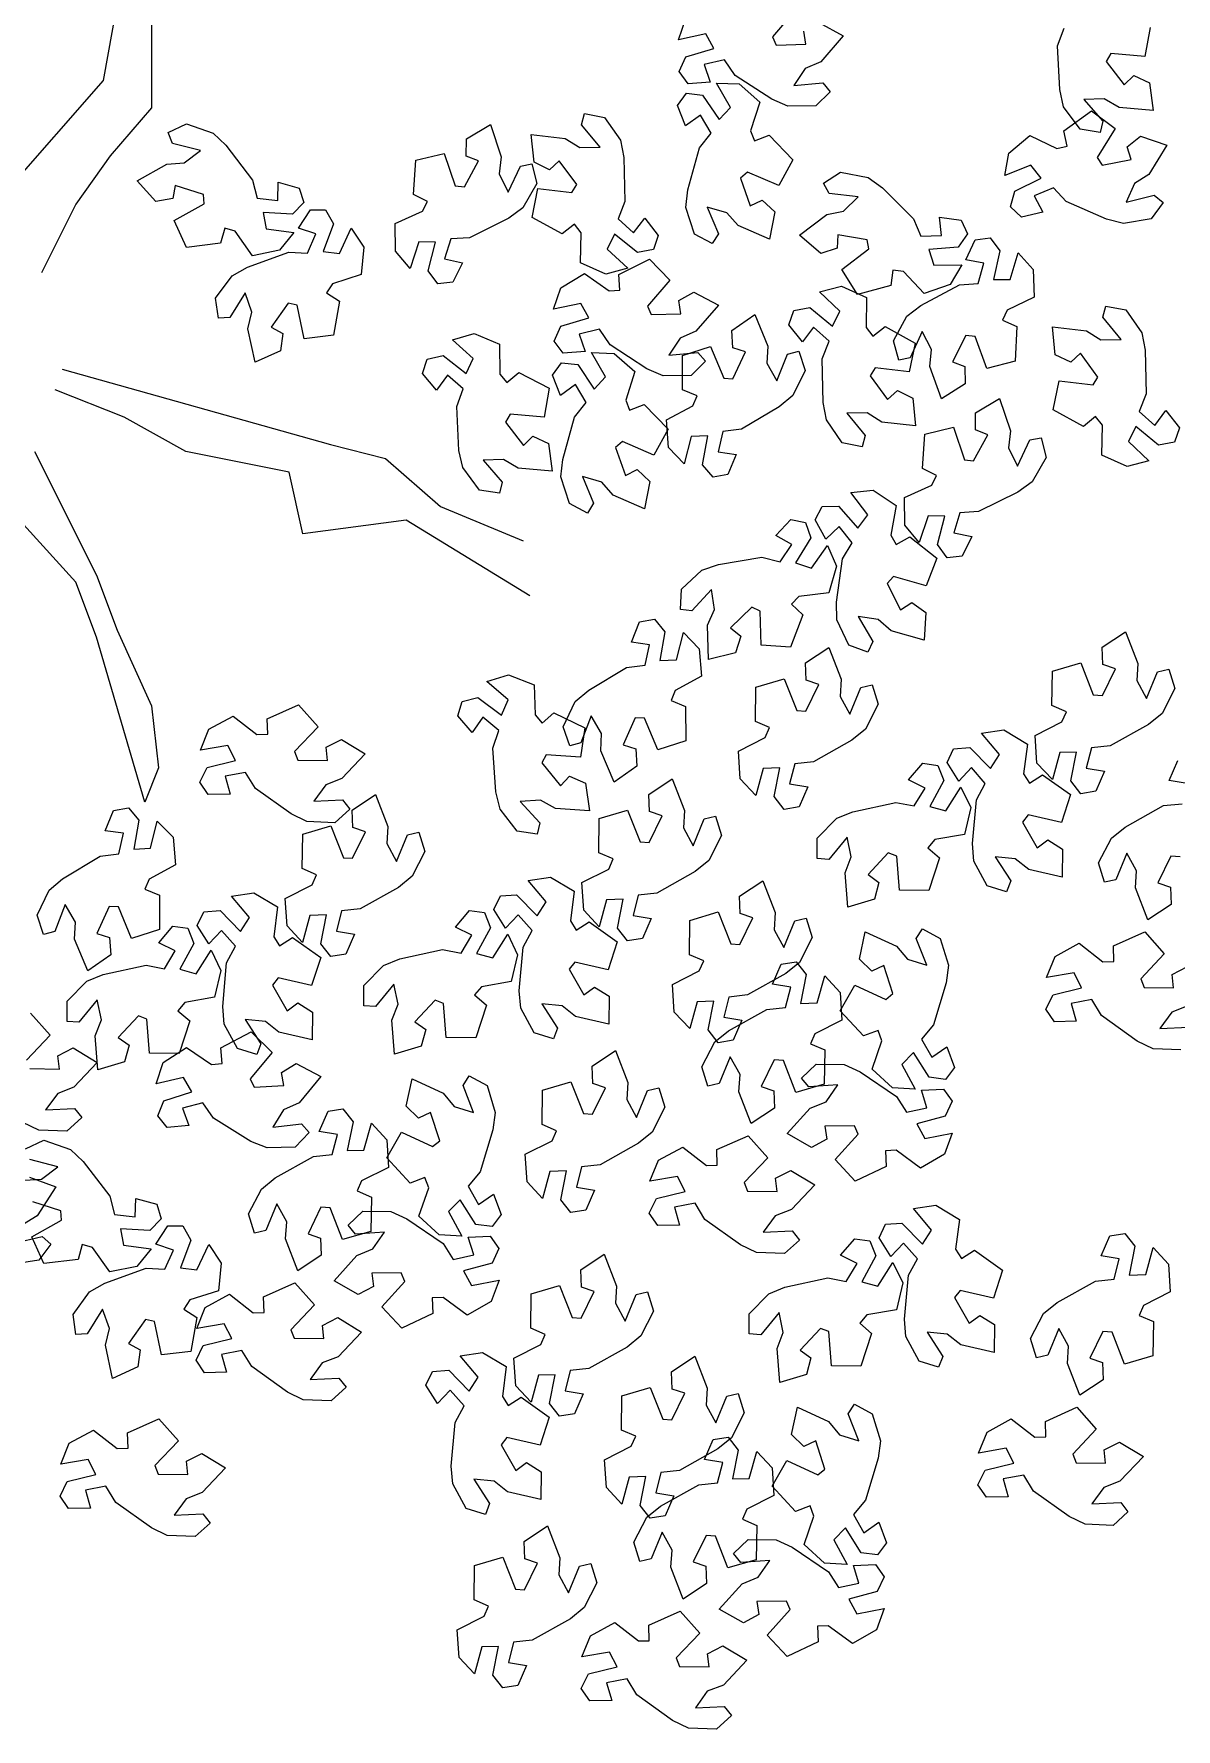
# Model space of a CAD drawing. Header units: millimetres. Extents: x 176.44 to 184.11, y 101.79 to 108.21.
# Drawn here: x 179.948 to 182.615, y 101.817 to 105.777 of the extents above; entities that cross this region are included whole.
import ezdxf

# ---------------------------------------------------------------- set-up
doc = ezdxf.new("R2010")
doc.units = ezdxf.units.MM
doc.layers.add('alberi', color=74, linetype='Continuous')

msp = doc.modelspace()

# ---------------------------------------------------------------- linework, layer by layer
at = {"layer": 'alberi', "color": 42}
for points in [[(179.885, 105.4113), (180.1099, 105.6682), (180.1421, 105.8448), (180.351, 106.0535), (180.4313, 106.198), (180.4152, 106.0696), (180.367, 105.9411), (180.2224, 105.8127), (180.2224, 105.7485), (180.2224, 105.604), (180.126, 105.4916), (180.0457, 105.3792), (179.9653, 105.2187)], [(180.0135, 104.9939), (180.6402, 104.8173), (180.7687, 104.7852), (180.8973, 104.6728), (181.0901, 104.5925)], [(181.1062, 104.4641), (180.8169, 104.6407), (180.5759, 104.6086), (180.5438, 104.7531), (180.3028, 104.8012), (180.1581, 104.8815), (179.9975, 104.9457)], [(179.9493, 104.8012), (180.0939, 104.5123), (180.1421, 104.3838), (180.2224, 104.2072), (180.2385, 104.0627), (180.2064, 103.9824), (180.0939, 104.3678), (180.0457, 104.4962), (179.885, 104.6728), (179.8368, 104.7852)]]:
    msp.add_lwpolyline(points, dxfattribs=at)
at = {"layer": 'alberi'}
for points in [[(181.7807, 105.8034), (181.838, 105.7722), (181.7857, 105.7119), (181.749, 105.6958), (181.7227, 105.6561), (181.79, 105.6622), (181.8077, 105.6418), (181.7742, 105.6084), (181.7088, 105.6078), (181.6711, 105.6241), (181.5851, 105.68), (181.5607, 105.7164), (181.5131, 105.705), (181.5268, 105.6641), (181.4758, 105.6605), (181.4547, 105.6888), (181.4701, 105.7236), (181.4701, 105.7236), (181.5359, 105.743), (181.5167, 105.7768), (181.4528, 105.7629), (181.4704, 105.8128)], [(181.725, 105.8306), (181.6728, 105.7702), (181.6814, 105.7505), (181.7504, 105.7527), (181.7457, 105.7834)], [(182.5546, 105.7915), (182.5426, 105.7239), (182.463, 105.7309), (182.4521, 105.7124), (182.4943, 105.6577), (182.5165, 105.6795), (182.5532, 105.6628), (182.5615, 105.5981), (182.482, 105.6051), (182.4474, 105.6255), (182.3998, 105.6235), (182.4442, 105.5726), (182.438, 105.5463), (182.3914, 105.5539), (182.3526, 105.6065), (182.3437, 105.6467), (182.3386, 105.7491), (182.3538, 105.7902)], [(182.6414, 104.0259), (182.5988, 104.033), (182.6194, 104.0797)], [(182.6245, 103.8543), (182.603, 103.8559), (182.5727, 103.7939), (182.6021, 103.7837), (182.6034, 103.7434), (182.5491, 103.7072), (182.5201, 103.7817), (182.5231, 103.8217), (182.5002, 103.8634), (182.4742, 103.8011), (182.4479, 103.795), (182.434, 103.8402), (182.4641, 103.8983), (182.4961, 103.9241), (182.5856, 103.974), (182.6292, 103.9786)], [(182.6267, 103.4035), (182.5614, 103.4059), (182.5244, 103.4239), (182.4411, 103.4836), (182.4183, 103.521), (182.3703, 103.5119), (182.3821, 103.4703), (182.331, 103.4691), (182.3112, 103.4983), (182.3281, 103.5324), (182.3281, 103.5324), (182.3947, 103.5488), (182.3772, 103.5834), (182.3127, 103.5725), (182.3325, 103.6215), (182.3892, 103.6525), (182.4445, 103.6093), (182.47, 103.6099), (182.4688, 103.6464), (182.4688, 103.6464), (182.5422, 103.6791), (182.5877, 103.6277), (182.5327, 103.5697), (182.5404, 103.5496), (182.6095, 103.5487), (182.6062, 103.5796), (182.6421, 103.5979)], [(179.9397, 103.4891), (179.9852, 103.4377), (179.9303, 103.3797)], [(182.6429, 103.5063), (182.6055, 103.4919), (182.5775, 103.4534), (182.645, 103.4565)], [(179.938, 103.3597), (180.007, 103.3587), (180.0037, 103.3896), (180.0396, 103.408), (180.0955, 103.3742), (180.0405, 103.3163), (180.0031, 103.3019), (179.975, 103.2635), (180.0425, 103.2665), (180.0592, 103.2453), (180.0243, 103.2135), (179.9589, 103.2159), (179.9219, 103.2339)], [(179.9283, 103.1723), (179.9711, 103.1925), (180.0328, 103.171), (180.0629, 103.1429), (180.125, 103.0614), (180.1357, 103.0189), (180.1843, 103.0135), (180.1853, 103.0567), (180.2344, 103.0429), (180.2448, 103.0091), (180.2186, 102.9815), (180.2186, 102.9815), (180.1501, 102.9854), (180.1567, 102.9471), (180.2215, 102.9387), (180.1882, 102.8976), (180.1249, 102.8847), (180.0848, 102.9422), (180.0602, 102.9491), (180.0506, 102.9139), (180.0506, 102.9139), (179.9709, 102.9042), (179.9425, 102.9667), (180.0121, 103.006), (180.0106, 103.0274), (179.9449, 103.0486)], [(179.9253, 103.099), (179.9653, 103.1017), (180.0035, 103.1302), (179.9381, 103.1471)], [(179.9373, 103.106), (179.9985, 103.0834), (179.9554, 103.0162), (179.9213, 102.995)], [(179.901, 102.952), (179.9667, 102.9677), (179.9871, 102.95), (179.9588, 102.9121), (179.8941, 102.9022)]]:
    msp.add_lwpolyline(points, dxfattribs=at)
for points in [[(181.4903, 105.3091), (181.4702, 105.3713), (181.4745, 105.4122), (181.5022, 105.5109), (181.5296, 105.5451), (181.5046, 105.5871), (181.4696, 105.5619), (181.451, 105.6094), (181.4717, 105.638), (181.5095, 105.6337), (181.5095, 105.6337), (181.5477, 105.5767), (181.5742, 105.6051), (181.5419, 105.6619), (181.5947, 105.66), (181.6432, 105.6173), (181.6215, 105.5506), (181.6308, 105.5269), (181.6647, 105.5404), (181.6647, 105.5404), (181.7205, 105.4826), (181.6877, 105.4223), (181.6144, 105.4542), (181.5982, 105.4401), (181.6208, 105.3748), (181.6488, 105.3885), (181.6783, 105.361), (181.6656, 105.297), (181.5924, 105.3289), (181.5661, 105.3592), (181.5204, 105.3724), (181.5463, 105.31), (181.5321, 105.2871)], [(181.2801, 105.5818), (181.3176, 105.5282), (181.3255, 105.4878), (181.328, 105.3853), (181.3118, 105.3446), (181.3481, 105.3118), (181.3741, 105.3462), (181.4059, 105.3062), (181.3945, 105.2728), (181.3571, 105.2658), (181.3571, 105.2658), (181.3039, 105.309), (181.2868, 105.2742), (181.3344, 105.2293), (181.2834, 105.2156), (181.2244, 105.2422), (181.2256, 105.3123), (181.2098, 105.3322), (181.1814, 105.3094), (181.1814, 105.3094), (181.111, 105.3482), (181.1247, 105.4155), (181.2041, 105.4066), (181.2154, 105.4248), (181.1746, 105.4805), (181.1519, 105.4593), (181.1156, 105.4769), (181.1089, 105.5418), (181.1883, 105.5328), (181.2223, 105.5116), (181.2699, 105.5123), (181.2268, 105.5644), (181.2336, 105.5905)], [(182.557, 105.3447), (182.4925, 105.3337), (182.4526, 105.3437), (182.3588, 105.3851), (182.3289, 105.4171), (182.2838, 105.3983), (182.3038, 105.3601), (182.2541, 105.3484), (182.2287, 105.3729), (182.2383, 105.4098), (182.2383, 105.4098), (182.3001, 105.4395), (182.2758, 105.4698), (182.215, 105.4458), (182.2243, 105.4979), (182.2735, 105.5398), (182.3364, 105.5089), (182.3612, 105.5147), (182.3527, 105.5501), (182.3527, 105.5501), (182.4177, 105.5972), (182.4728, 105.5562), (182.4309, 105.4882), (182.4426, 105.4701), (182.5104, 105.4833), (182.5008, 105.5129), (182.5322, 105.5382), (182.5937, 105.5166), (182.5518, 105.4487), (182.5181, 105.427), (182.4985, 105.3836), (182.5639, 105.4004), (182.5847, 105.383)], [(180.3041, 105.5664), (180.3659, 105.5449), (180.3959, 105.5169), (180.458, 105.4353), (180.4687, 105.3928), (180.5173, 105.3875), (180.5183, 105.4306), (180.5675, 105.4168), (180.5778, 105.3831), (180.5516, 105.3555), (180.5516, 105.3555), (180.4831, 105.3593), (180.4897, 105.3211), (180.5546, 105.3126), (180.5213, 105.2716), (180.4579, 105.2586), (180.4178, 105.3161), (180.3933, 105.323), (180.3836, 105.2879), (180.3836, 105.2879), (180.3039, 105.2781), (180.2755, 105.3407), (180.3451, 105.3799), (180.3436, 105.4014), (180.2779, 105.4226), (180.272, 105.3921), (180.2323, 105.3851), (180.1888, 105.4337), (180.2584, 105.4729), (180.2984, 105.4757), (180.3365, 105.5042), (180.2711, 105.5211), (180.2613, 105.5463)], [(181.1224, 105.4272), (181.0897, 105.3706), (181.0565, 105.3463), (180.9647, 105.3006), (180.921, 105.2981), (180.9066, 105.2514), (180.9488, 105.2423), (180.926, 105.1966), (180.8909, 105.1928), (180.8687, 105.2237), (180.8687, 105.2237), (180.8854, 105.2903), (180.8466, 105.291), (180.8261, 105.2289), (180.7921, 105.2693), (180.7912, 105.3339), (180.8552, 105.3625), (180.8666, 105.3853), (180.8339, 105.4014), (180.8339, 105.4014), (180.8393, 105.4815), (180.906, 105.4977), (180.9315, 105.422), (180.9529, 105.4194), (180.9861, 105.48), (180.9572, 105.4915), (180.9578, 105.5318), (181.0137, 105.5654), (181.0392, 105.4897), (181.0344, 105.4499), (181.0552, 105.4071), (181.0841, 105.4682), (181.1107, 105.473)], [(181.8317, 105.4538), (181.8958, 105.441), (181.9295, 105.4174), (182.0022, 105.3452), (182.0187, 105.3046), (182.0676, 105.306), (182.0626, 105.3488), (182.1132, 105.342), (182.1281, 105.31), (182.106, 105.279), (182.106, 105.279), (182.0376, 105.2734), (182.0494, 105.2364), (182.1148, 105.237), (182.0875, 105.1918), (182.0266, 105.1702), (181.9789, 105.2215), (181.9536, 105.225), (181.9489, 105.1888), (181.9489, 105.1888), (181.8713, 105.1682), (181.8346, 105.2262), (181.898, 105.2747), (181.8936, 105.2957), (181.8256, 105.3077), (181.824, 105.2766), (181.7856, 105.2642), (181.7358, 105.3064), (181.7993, 105.3548), (181.8385, 105.3631), (181.8724, 105.3966), (181.8052, 105.4043), (181.7921, 105.4279)], [(180.3719, 105.1594), (180.4109, 105.212), (180.4466, 105.2323), (180.543, 105.2673), (180.5867, 105.2648), (180.6063, 105.3096), (180.5654, 105.3234), (180.5933, 105.3662), (180.6286, 105.366), (180.6471, 105.3328), (180.6471, 105.3328), (180.623, 105.2686), (180.6615, 105.2635), (180.6889, 105.3228), (180.7181, 105.2788), (180.7116, 105.2145), (180.6448, 105.1933), (180.6309, 105.172), (180.6615, 105.1523), (180.6615, 105.1523), (180.6471, 105.0733), (180.5789, 105.0648), (180.5622, 105.143), (180.5413, 105.1479), (180.5014, 105.0915), (180.5288, 105.0768), (180.5236, 105.0368), (180.4642, 105.0098), (180.4475, 105.0879), (180.4568, 105.1269), (180.441, 105.1718), (180.4053, 105.1144), (180.3784, 105.1126)], [(181.9551, 105.06), (181.9864, 105.1175), (182.019, 105.1425), (182.1096, 105.1905), (182.1533, 105.1941), (182.1665, 105.2412), (182.1241, 105.2492), (182.1457, 105.2954), (182.1807, 105.3001), (182.2037, 105.2698), (182.2037, 105.2698), (182.1887, 105.2028), (182.2275, 105.2031), (182.2464, 105.2657), (182.2815, 105.2261), (182.2839, 105.1615), (182.2206, 105.1313), (182.2098, 105.1082), (182.2429, 105.093), (182.2429, 105.093), (182.2395, 105.0127), (182.1732, 104.995), (182.1458, 105.07), (182.1244, 105.072), (182.0927, 105.0107), (182.1219, 104.9999), (182.1223, 104.9595), (182.0672, 104.9246), (182.0399, 104.9996), (182.0437, 105.0396), (182.0218, 105.0818), (181.9944, 105.0201), (181.968, 105.0145)], [(181.4824, 104.979), (181.4169, 104.9784), (181.3792, 104.9947), (181.2932, 105.0505), (181.2688, 105.0869), (181.2213, 105.0756), (181.2349, 105.0347), (181.1839, 105.0311), (181.1628, 105.0594), (181.1782, 105.0942), (181.1782, 105.0942), (181.244, 105.1136), (181.2249, 105.1474), (181.161, 105.1335), (181.1785, 105.1834), (181.2338, 105.2169), (181.2909, 105.1763), (181.3163, 105.1781), (181.3136, 105.2144), (181.3136, 105.2144), (181.3853, 105.2505), (181.4331, 105.2012), (181.3809, 105.1408), (181.3895, 105.1211), (181.4585, 105.1232), (181.4538, 105.154), (181.4888, 105.1739), (181.5462, 105.1428), (181.4939, 105.0825), (181.4571, 105.0664), (181.4308, 105.0267), (181.4981, 105.0328), (181.5158, 105.0124)], [(181.8357, 104.8215), (181.7984, 104.8752), (181.7906, 104.9156), (181.7884, 105.0181), (181.8048, 105.0588), (181.7686, 105.0917), (181.7424, 105.0574), (181.7108, 105.0975), (181.7223, 105.1309), (181.7597, 105.1377), (181.7597, 105.1377), (181.8128, 105.0943), (181.83, 105.1291), (181.7826, 105.1741), (181.8336, 105.1877), (181.8925, 105.1609), (181.8911, 105.0908), (181.9069, 105.0708), (181.9354, 105.0935), (181.9354, 105.0935), (182.0055, 105.0545), (181.9917, 104.9872), (181.9123, 104.9964), (181.9009, 104.9782), (181.9415, 104.9224), (181.9643, 104.9436), (182.0005, 104.9258), (182.007, 104.8609), (181.9277, 104.8702), (181.8937, 104.8915), (181.8461, 104.8909), (181.8891, 104.8387), (181.8821, 104.8126)], [(182.4975, 105.1322), (182.535, 105.0786), (182.5429, 105.0383), (182.5455, 104.9358), (182.5292, 104.8951), (182.5655, 104.8623), (182.5916, 104.8967), (182.6233, 104.8567), (182.6119, 104.8233), (182.5745, 104.8163), (182.5745, 104.8163), (182.5213, 104.8595), (182.5042, 104.8246), (182.5518, 104.7798), (182.5008, 104.766), (182.4419, 104.7927), (182.443, 104.8627), (182.4272, 104.8827), (182.3988, 104.8599), (182.3988, 104.8599), (182.3285, 104.8987), (182.3421, 104.966), (182.4215, 104.9571), (182.4328, 104.9753), (182.392, 105.031), (182.3693, 105.0097), (182.3331, 105.0273), (182.3263, 105.0922), (182.4057, 105.0832), (182.4397, 105.062), (182.4873, 105.0628), (182.4442, 105.1148), (182.451, 105.141)], [(181.7489, 104.9907), (181.72, 104.932), (181.6885, 104.9055), (181.6001, 104.8537), (181.5566, 104.8483), (181.5454, 104.8007), (181.5881, 104.7945), (181.5684, 104.7473), (181.5337, 104.7412), (181.5095, 104.7705), (181.5095, 104.7705), (181.5216, 104.838), (181.4828, 104.8361), (181.4666, 104.7728), (181.4299, 104.8108), (181.4247, 104.8752), (181.4866, 104.9081), (181.4964, 104.9316), (181.4627, 104.9455), (181.4627, 104.9455), (181.4627, 105.0258), (181.5282, 105.0464), (181.5587, 104.9726), (181.5802, 104.9714), (181.6092, 105.0341), (181.5796, 105.0437), (181.5775, 105.0839), (181.6311, 105.1212), (181.6615, 105.0474), (181.6594, 105.0073), (181.6831, 104.966), (181.7078, 105.0289), (181.734, 105.0356)], [(180.988, 104.7112), (180.9492, 104.7639), (180.9403, 104.804), (180.9352, 104.9064), (180.9504, 104.9476), (180.9134, 104.9794), (180.8882, 104.9444), (180.8554, 104.9836), (180.866, 105.0173), (180.9032, 105.0252), (180.9032, 105.0252), (180.9575, 104.9833), (180.9737, 105.0186), (180.925, 105.0622), (180.9757, 105.0772), (181.0352, 105.0521), (181.0358, 104.982), (181.0522, 104.9624), (181.08, 104.986), (181.08, 104.986), (181.1512, 104.9489), (181.1393, 104.8813), (181.0597, 104.8883), (181.0488, 104.8697), (181.091, 104.8151), (181.1131, 104.8369), (181.1498, 104.8202), (181.1582, 104.7555), (181.0786, 104.7625), (181.0441, 104.7829), (180.9965, 104.7809), (181.0409, 104.73), (181.0347, 104.7037)], [(181.1984, 104.6796), (181.1783, 104.7419), (181.1826, 104.7828), (181.2103, 104.8815), (181.2377, 104.9157), (181.2127, 104.9576), (181.1777, 104.9324), (181.1591, 104.98), (181.1798, 105.0086), (181.2176, 105.0043), (181.2176, 105.0043), (181.2558, 104.9473), (181.2824, 104.9756), (181.25, 105.0325), (181.3028, 105.0306), (181.3514, 104.9879), (181.3297, 104.9212), (181.3389, 104.8975), (181.3728, 104.911), (181.3728, 104.911), (181.4286, 104.8532), (181.3958, 104.7929), (181.3225, 104.8247), (181.3063, 104.8106), (181.329, 104.7454), (181.3569, 104.7591), (181.3864, 104.7316), (181.3738, 104.6676), (181.3006, 104.6995), (181.2743, 104.7298), (181.2285, 104.743), (181.2545, 104.6806), (181.2402, 104.6576)], [(182.3118, 104.7873), (182.2791, 104.7307), (182.2459, 104.7065), (182.1541, 104.6608), (182.1103, 104.6582), (182.096, 104.6115), (182.1382, 104.6024), (182.1154, 104.5567), (182.0803, 104.5529), (182.0581, 104.5838), (182.0581, 104.5838), (182.0748, 104.6504), (182.0359, 104.6511), (182.0154, 104.589), (181.9814, 104.6294), (181.9806, 104.6941), (182.0446, 104.7227), (182.0559, 104.7455), (182.0232, 104.7615), (182.0232, 104.7615), (182.0286, 104.8417), (182.0954, 104.8578), (182.1209, 104.7821), (182.1422, 104.7795), (182.1754, 104.8401), (182.1466, 104.8516), (182.1471, 104.8919), (182.2031, 104.9255), (182.2285, 104.8498), (182.2237, 104.81), (182.2446, 104.7672), (182.2735, 104.8283), (182.3, 104.8331)], [(181.8512, 104.349), (181.823, 104.408), (181.8218, 104.4491), (181.836, 104.5506), (181.8587, 104.5882), (181.8283, 104.6264), (181.7969, 104.5968), (181.7721, 104.6414), (181.7888, 104.6725), (181.8269, 104.6733), (181.8269, 104.6733), (181.8723, 104.6219), (181.8949, 104.6536), (181.8552, 104.7056), (181.9078, 104.7108), (181.9616, 104.6749), (181.949, 104.606), (181.9614, 104.5837), (181.9931, 104.6016), (181.9931, 104.6016), (182.0562, 104.5518), (182.0317, 104.4876), (181.9549, 104.5094), (181.9407, 104.4933), (181.9719, 104.4316), (181.9977, 104.4489), (182.0306, 104.4256), (182.0266, 104.3605), (181.9499, 104.3824), (181.9197, 104.4088), (181.8726, 104.4158), (181.9067, 104.3575), (181.8956, 104.3328)], [(181.4598, 104.4796), (181.5078, 104.5241), (181.5466, 104.5376), (181.6478, 104.5543), (181.6903, 104.5438), (181.7178, 104.5843), (181.6801, 104.6053), (181.7154, 104.6423), (181.75, 104.6357), (181.7621, 104.5996), (181.7621, 104.5996), (181.7267, 104.5409), (181.7636, 104.5288), (181.8014, 104.5821), (181.8221, 104.5335), (181.8039, 104.4714), (181.7343, 104.4629), (181.7167, 104.4445), (181.7432, 104.4195), (181.7432, 104.4195), (181.7145, 104.3445), (181.646, 104.3487), (181.6438, 104.4285), (181.6242, 104.4373), (181.5747, 104.3891), (181.5989, 104.3696), (181.5865, 104.3312), (181.5231, 104.3156), (181.5211, 104.3954), (181.5374, 104.4321), (181.53, 104.4791), (181.4844, 104.4292), (181.4576, 104.4324)], [(181.1837, 104.1585), (181.2121, 104.2174), (181.2434, 104.2441), (181.3315, 104.2965), (181.3749, 104.3023), (181.3857, 104.35), (181.343, 104.3559), (181.3623, 104.4032), (181.397, 104.4096), (181.4214, 104.3804), (181.4214, 104.3804), (181.4098, 104.3128), (181.4486, 104.315), (181.4644, 104.3785), (181.5013, 104.3407), (181.507, 104.2763), (181.4453, 104.243), (181.4357, 104.2194), (181.4695, 104.2058), (181.4695, 104.2058), (181.4701, 104.1255), (181.4048, 104.1044), (181.3737, 104.178), (181.3522, 104.179), (181.3236, 104.1161), (181.3533, 104.1068), (181.3557, 104.0665), (181.3025, 104.0289), (181.2714, 104.1024), (181.2732, 104.1425), (181.2492, 104.1836), (181.225, 104.1205), (181.1989, 104.1137)], [(182.6123, 104.2478), (182.5824, 104.1896), (182.5505, 104.1637), (182.4611, 104.1135), (182.4176, 104.1087), (182.4056, 104.0614), (182.4481, 104.0544), (182.4277, 104.0076), (182.3928, 104.002), (182.3691, 104.0318), (182.3691, 104.0318), (182.3824, 104.0991), (182.3436, 104.0979), (182.3263, 104.0348), (182.2902, 104.0735), (182.2862, 104.138), (182.3486, 104.1698), (182.3589, 104.1931), (182.3254, 104.2076), (182.3254, 104.2076), (182.3267, 104.2878), (182.3926, 104.3073), (182.4219, 104.233), (182.4433, 104.2315), (182.4734, 104.2936), (182.444, 104.3037), (182.4426, 104.344), (182.4968, 104.3803), (182.526, 104.306), (182.5232, 104.266), (182.5461, 104.2243), (182.5719, 104.2868), (182.5982, 104.293)], [(181.9195, 104.2111), (181.8896, 104.1529), (181.8577, 104.127), (181.7683, 104.0767), (181.7247, 104.072), (181.7127, 104.0246), (181.7553, 104.0177), (181.7349, 103.9709), (181.7, 103.9653), (181.6763, 103.9951), (181.6763, 103.9951), (181.6896, 104.0624), (181.6508, 104.0611), (181.6334, 103.9981), (181.5974, 104.0367), (181.5933, 104.1013), (181.6558, 104.133), (181.666, 104.1564), (181.6326, 104.1708), (181.6326, 104.1708), (181.6339, 104.2511), (181.6998, 104.2706), (181.7291, 104.1962), (181.7505, 104.1947), (181.7806, 104.2569), (181.7512, 104.267), (181.7497, 104.3073), (181.8039, 104.3436), (181.8331, 104.2693), (181.8303, 104.2293), (181.8533, 104.1876), (181.8791, 104.25), (181.9054, 104.2562)], [(181.0764, 103.9142), (181.0365, 103.9661), (181.0267, 104.006), (181.0193, 104.1082), (181.0336, 104.1497), (180.9959, 104.1807), (180.9715, 104.1452), (180.9379, 104.1836), (180.9477, 104.2175), (180.9847, 104.2263), (180.9847, 104.2263), (181.0399, 104.1856), (181.0553, 104.2212), (181.0057, 104.2638), (181.056, 104.2799), (181.1161, 104.2561), (181.1182, 104.186), (181.135, 104.1668), (181.1623, 104.1909), (181.1623, 104.1909), (181.2344, 104.1555), (181.2239, 104.0876), (181.1442, 104.0928), (181.1337, 104.074), (181.1771, 104.0203), (181.1987, 104.0426), (181.2358, 104.0267), (181.2456, 103.9622), (181.1659, 103.9675), (181.1309, 103.9871), (181.0834, 103.9841), (181.1289, 103.9341), (181.1232, 103.9077)], [(180.6505, 103.9342), (180.5851, 103.9367), (180.5481, 103.9546), (180.4648, 104.0143), (180.442, 104.0518), (180.394, 104.0426), (180.4058, 104.0011), (180.3547, 103.9999), (180.3349, 104.0291), (180.3519, 104.0632), (180.3519, 104.0632), (180.4185, 104.0796), (180.4009, 104.1142), (180.3364, 104.1033), (180.3562, 104.1523), (180.413, 104.1833), (180.4682, 104.1401), (180.4937, 104.1407), (180.4926, 104.1772), (180.4926, 104.1772), (180.5659, 104.2099), (180.6114, 104.1585), (180.5565, 104.1005), (180.5642, 104.0804), (180.6332, 104.0794), (180.6299, 104.1104), (180.6658, 104.1287), (180.7216, 104.095), (180.6667, 104.0371), (180.6292, 104.0227), (180.6012, 103.9842), (180.6687, 103.9873), (180.6854, 103.9661)], [(182.1743, 103.7869), (182.1432, 103.8444), (182.1399, 103.8854), (182.149, 103.9875), (182.1697, 104.0261), (182.1375, 104.0628), (182.1077, 104.0316), (182.0806, 104.075), (182.0957, 104.1069), (182.1337, 104.1096), (182.1337, 104.1096), (182.1817, 104.0606), (182.2026, 104.0933), (182.1604, 104.1432), (182.2127, 104.1511), (182.2682, 104.1179), (182.2591, 104.0485), (182.2726, 104.0268), (182.3034, 104.0463), (182.3034, 104.0463), (182.3688, 103.9997), (182.3476, 103.9344), (182.2698, 103.9523), (182.2564, 103.9355), (182.2906, 103.8755), (182.3156, 103.894), (182.3496, 103.8724), (182.3489, 103.8072), (182.2711, 103.8252), (182.2397, 103.8501), (182.1923, 103.8547), (182.2293, 103.7981), (182.2195, 103.7729)], [(181.7768, 103.8977), (181.8225, 103.9445), (181.8606, 103.9599), (181.9608, 103.9817), (182.0038, 103.9734), (182.0292, 104.0152), (181.9906, 104.0343), (182.0239, 104.073), (182.0588, 104.0681), (182.0727, 104.0327), (182.0727, 104.0327), (182.0403, 103.9723), (182.0777, 103.9621), (182.1128, 104.0172), (182.1359, 103.9697), (182.1208, 103.9068), (182.0518, 103.8948), (182.0352, 103.8755), (182.0629, 103.8519), (182.0629, 103.8519), (182.038, 103.7755), (181.9693, 103.7763), (181.9632, 103.8559), (181.9431, 103.8636), (181.8961, 103.8131), (181.9213, 103.7948), (181.9108, 103.7559), (181.8483, 103.7371), (181.8422, 103.8167), (181.8567, 103.8541), (181.847, 103.9007), (181.804, 103.8486), (181.777, 103.8504)], [(181.5537, 103.904), (181.5238, 103.8458), (181.4919, 103.82), (181.4025, 103.7697), (181.3589, 103.765), (181.3469, 103.7176), (181.3895, 103.7107), (181.3691, 103.6639), (181.3342, 103.6583), (181.3105, 103.6881), (181.3105, 103.6881), (181.3238, 103.7554), (181.285, 103.7541), (181.2676, 103.6911), (181.2316, 103.7297), (181.2275, 103.7942), (181.29, 103.826), (181.3002, 103.8494), (181.2668, 103.8638), (181.2668, 103.8638), (181.2681, 103.9441), (181.334, 103.9635), (181.3633, 103.8892), (181.3847, 103.8877), (181.4148, 103.9499), (181.3854, 103.96), (181.384, 104.0003), (181.4382, 104.0366), (181.4673, 103.9623), (181.4646, 103.9223), (181.4875, 103.8805), (181.5133, 103.943), (181.5396, 103.9492)], [(180.8608, 103.8673), (180.831, 103.8091), (180.7991, 103.7832), (180.7097, 103.733), (180.6661, 103.7282), (180.6541, 103.6808), (180.6967, 103.6739), (180.6762, 103.6271), (180.6414, 103.6215), (180.6177, 103.6513), (180.6177, 103.6513), (180.631, 103.7186), (180.5922, 103.7173), (180.5748, 103.6543), (180.5388, 103.6929), (180.5347, 103.7575), (180.5972, 103.7893), (180.6074, 103.8126), (180.5739, 103.827), (180.5739, 103.827), (180.5753, 103.9073), (180.6412, 103.9268), (180.6704, 103.8525), (180.6919, 103.851), (180.722, 103.9131), (180.6926, 103.9232), (180.6911, 103.9635), (180.7453, 103.9998), (180.7745, 103.9255), (180.7717, 103.8855), (180.7947, 103.8438), (180.8205, 103.9062), (180.8468, 103.9124)], [(179.9549, 103.7178), (179.9832, 103.7768), (180.0145, 103.8034), (180.1026, 103.8559), (180.1461, 103.8617), (180.1569, 103.9094), (180.1141, 103.9152), (180.1334, 103.9625), (180.1682, 103.969), (180.1926, 103.9398), (180.1926, 103.9398), (180.181, 103.8722), (180.2197, 103.8744), (180.2355, 103.9379), (180.2725, 103.9001), (180.2782, 103.8357), (180.2165, 103.8024), (180.2068, 103.7788), (180.2407, 103.7652), (180.2407, 103.7652), (180.2413, 103.6849), (180.1759, 103.6638), (180.1448, 103.7374), (180.1234, 103.7383), (180.0948, 103.6755), (180.1244, 103.6661), (180.1269, 103.6259), (180.0736, 103.5882), (180.0426, 103.6618), (180.0444, 103.7018), (180.0204, 103.743), (179.9961, 103.6799), (179.97, 103.6731)], [(181.1157, 103.4431), (181.0846, 103.5007), (181.0813, 103.5416), (181.0904, 103.6438), (181.1111, 103.6824), (181.0788, 103.7191), (181.049, 103.6879), (181.022, 103.7312), (181.0371, 103.7631), (181.0751, 103.7658), (181.0751, 103.7658), (181.1231, 103.7168), (181.144, 103.7495), (181.1018, 103.7995), (181.154, 103.8073), (181.2096, 103.7742), (181.2005, 103.7047), (181.2139, 103.6831), (181.2447, 103.7025), (181.2447, 103.7025), (181.3102, 103.656), (181.289, 103.5906), (181.2111, 103.6085), (181.1978, 103.5917), (181.232, 103.5317), (181.257, 103.5503), (181.291, 103.5287), (181.2903, 103.4634), (181.2125, 103.4814), (181.1811, 103.5063), (181.1337, 103.511), (181.1706, 103.4544), (181.1609, 103.4292)], [(181.7654, 103.6661), (181.7355, 103.6079), (181.7036, 103.582), (181.6142, 103.5317), (181.5707, 103.527), (181.5587, 103.4796), (181.6012, 103.4727), (181.5808, 103.4259), (181.5459, 103.4203), (181.5222, 103.4501), (181.5222, 103.4501), (181.5355, 103.5174), (181.4967, 103.5161), (181.4794, 103.4531), (181.4433, 103.4917), (181.4393, 103.5563), (181.5017, 103.588), (181.512, 103.6114), (181.4785, 103.6258), (181.4785, 103.6258), (181.4798, 103.7061), (181.5457, 103.7256), (181.575, 103.6512), (181.5964, 103.6497), (181.6265, 103.7119), (181.5971, 103.722), (181.5957, 103.7623), (181.6499, 103.7986), (181.6791, 103.7243), (181.6763, 103.6843), (181.6992, 103.6426), (181.725, 103.705), (181.7514, 103.7112)], [(180.4229, 103.4064), (180.3917, 103.4639), (180.3885, 103.5049), (180.3976, 103.607), (180.4183, 103.6456), (180.386, 103.6823), (180.3562, 103.6511), (180.3292, 103.6944), (180.3443, 103.7263), (180.3823, 103.7291), (180.3823, 103.7291), (180.4302, 103.68), (180.4512, 103.7128), (180.409, 103.7627), (180.4612, 103.7706), (180.5168, 103.7374), (180.5076, 103.6679), (180.5211, 103.6463), (180.5519, 103.6657), (180.5519, 103.6657), (180.6174, 103.6192), (180.5962, 103.5539), (180.5183, 103.5718), (180.505, 103.5549), (180.5392, 103.495), (180.5641, 103.5135), (180.5982, 103.4919), (180.5975, 103.4267), (180.5197, 103.4446), (180.4883, 103.4696), (180.4409, 103.4742), (180.4778, 103.4176), (180.468, 103.3924)], [(180.7182, 103.5539), (180.7639, 103.6008), (180.802, 103.6161), (180.9022, 103.6379), (180.9452, 103.6296), (180.9706, 103.6714), (180.932, 103.6905), (180.9653, 103.7292), (181.0002, 103.7243), (181.0141, 103.6889), (181.0141, 103.6889), (180.9816, 103.6285), (181.0191, 103.6183), (181.0542, 103.6735), (181.0773, 103.6259), (181.0622, 103.563), (180.9932, 103.551), (180.9765, 103.5317), (181.0043, 103.5081), (181.0043, 103.5081), (180.9794, 103.4317), (180.9107, 103.4325), (180.9046, 103.5121), (180.8845, 103.5199), (180.8375, 103.4693), (180.8626, 103.451), (180.8522, 103.4121), (180.7897, 103.3933), (180.7836, 103.4729), (180.7981, 103.5103), (180.7884, 103.5569), (180.7453, 103.5048), (180.7184, 103.5066)], [(180.0254, 103.5172), (180.071, 103.564), (180.1092, 103.5794), (180.2094, 103.6011), (180.2524, 103.5929), (180.2778, 103.6346), (180.2391, 103.6538), (180.2724, 103.6925), (180.3074, 103.6876), (180.3213, 103.6522), (180.3213, 103.6522), (180.2888, 103.5917), (180.3263, 103.5815), (180.3614, 103.6367), (180.3845, 103.5892), (180.3694, 103.5263), (180.3003, 103.5143), (180.2837, 103.4949), (180.3115, 103.4713), (180.3115, 103.4713), (180.2866, 103.395), (180.2179, 103.3957), (180.2117, 103.4754), (180.1917, 103.4831), (180.1446, 103.4325), (180.1698, 103.4143), (180.1593, 103.3753), (180.0969, 103.3565), (180.0908, 103.4362), (180.1052, 103.4736), (180.0955, 103.5202), (180.0525, 103.4681), (180.0256, 103.4699)], [(182.0645, 103.6637), (182.0833, 103.6011), (182.0782, 103.5603), (182.0485, 103.4622), (182.0203, 103.4286), (182.0444, 103.3861), (182.08, 103.4106), (182.0976, 103.3626), (182.0763, 103.3345), (182.0386, 103.3395), (182.0386, 103.3395), (182.0016, 103.3973), (181.9744, 103.3695), (182.0056, 103.312), (181.9528, 103.315), (181.9052, 103.3587), (181.9283, 103.4249), (181.9195, 103.4489), (181.8854, 103.4361), (181.8854, 103.4361), (181.8308, 103.495), (181.8648, 103.5546), (181.9374, 103.5212), (181.9539, 103.535), (181.9326, 103.6007), (181.9044, 103.5876), (181.8755, 103.6157), (181.8894, 103.6794), (181.962, 103.646), (181.9876, 103.6152), (182.0331, 103.601), (182.0085, 103.6639), (182.0232, 103.6866)], [(181.5077, 103.3642), (181.5378, 103.4223), (181.5698, 103.4481), (181.6593, 103.498), (181.7029, 103.5026), (181.7151, 103.5499), (181.6725, 103.557), (181.6931, 103.6037), (181.728, 103.6092), (181.7516, 103.5793), (181.7516, 103.5793), (181.7381, 103.5121), (181.7769, 103.5132), (181.7945, 103.5762), (181.8304, 103.5374), (181.8342, 103.4729), (181.7716, 103.4413), (181.7613, 103.418), (181.7948, 103.4035), (181.7948, 103.4035), (181.7931, 103.3232), (181.7272, 103.3039), (181.6982, 103.3784), (181.6767, 103.3799), (181.6464, 103.3179), (181.6758, 103.3077), (181.6771, 103.2674), (181.6228, 103.2313), (181.5938, 103.3057), (181.5968, 103.3457), (181.5739, 103.3875), (181.5479, 103.3251), (181.5216, 103.319)], [(180.558, 103.1764), (180.4926, 103.1743), (180.4545, 103.1898), (180.3673, 103.2437), (180.3421, 103.2796), (180.2948, 103.2672), (180.3093, 103.2266), (180.2585, 103.2218), (180.2367, 103.2497), (180.2513, 103.2848), (180.2513, 103.2848), (180.3167, 103.3057), (180.2968, 103.3391), (180.2333, 103.3238), (180.2497, 103.374), (180.3042, 103.4088), (180.3622, 103.3694), (180.3876, 103.3718), (180.384, 103.408), (180.384, 103.408), (180.455, 103.4457), (180.5039, 103.3974), (180.453, 103.3359), (180.462, 103.3164), (180.531, 103.3201), (180.5256, 103.3507), (180.5602, 103.3714), (180.6181, 103.3415), (180.5672, 103.2801), (180.5308, 103.2632), (180.5054, 103.2229), (180.5726, 103.2305), (180.5907, 103.2105)], [(181.4213, 103.2694), (181.3915, 103.2112), (181.3596, 103.1853), (181.2702, 103.1351), (181.2266, 103.1303), (181.2146, 103.083), (181.2572, 103.076), (181.2367, 103.0292), (181.2019, 103.0236), (181.1782, 103.0534), (181.1782, 103.0534), (181.1915, 103.1207), (181.1527, 103.1195), (181.1353, 103.0564), (181.0993, 103.0951), (181.0952, 103.1596), (181.1577, 103.1914), (181.1679, 103.2147), (181.1344, 103.2291), (181.1344, 103.2291), (181.1358, 103.3094), (181.2017, 103.3289), (181.2309, 103.2546), (181.2524, 103.2531), (181.2825, 103.3152), (181.2531, 103.3253), (181.2516, 103.3656), (181.3058, 103.4019), (181.335, 103.3276), (181.3322, 103.2876), (181.3552, 103.2459), (181.381, 103.3084), (181.4073, 103.3145)], [(181.7744, 103.3704), (181.8398, 103.3696), (181.8772, 103.3525), (181.962, 103.2949), (181.9857, 103.258), (182.0334, 103.2683), (182.0207, 103.3096), (182.0717, 103.3121), (182.0922, 103.2834), (182.0761, 103.2489), (182.0761, 103.2489), (182.0099, 103.2308), (182.0283, 103.1966), (182.0925, 103.2092), (182.074, 103.1597), (182.018, 103.1273), (181.9617, 103.1691), (181.9363, 103.1678), (181.9383, 103.1314), (181.9383, 103.1314), (181.8658, 103.0969), (181.819, 103.1472), (181.8725, 103.2065), (181.8643, 103.2264), (181.7952, 103.2256), (181.7993, 103.1948), (181.7639, 103.1756), (181.7072, 103.2079), (181.7607, 103.2671), (181.7978, 103.2825), (181.8249, 103.3216), (181.7575, 103.3169), (181.7402, 103.3377)], [(181.0059, 103.32), (181.0247, 103.2573), (181.0195, 103.2165), (180.9898, 103.1184), (180.9617, 103.0848), (180.9858, 103.0423), (181.0213, 103.0668), (181.039, 103.0189), (181.0177, 102.9907), (180.98, 102.9958), (180.98, 102.9958), (180.943, 103.0535), (180.9158, 103.0258), (180.947, 102.9683), (180.8942, 102.9712), (180.8466, 103.015), (180.8697, 103.0812), (180.8609, 103.1051), (180.8267, 103.0923), (180.8267, 103.0923), (180.7721, 103.1512), (180.8062, 103.2109), (180.8788, 103.1775), (180.8953, 103.1912), (180.874, 103.2569), (180.8458, 103.2438), (180.8169, 103.2719), (180.8308, 103.3357), (180.9033, 103.3022), (180.929, 103.2714), (180.9745, 103.2572), (180.9498, 103.3202), (180.9645, 103.3428)], [(180.4491, 103.0204), (180.4792, 103.0785), (180.5112, 103.1043), (180.6007, 103.1542), (180.6443, 103.1588), (180.6565, 103.2062), (180.6139, 103.2132), (180.6345, 103.26), (180.6694, 103.2654), (180.693, 103.2356), (180.693, 103.2356), (180.6795, 103.1683), (180.7183, 103.1694), (180.7359, 103.2324), (180.7717, 103.1937), (180.7756, 103.1291), (180.713, 103.0975), (180.7027, 103.0742), (180.7361, 103.0597), (180.7361, 103.0597), (180.7345, 102.9794), (180.6686, 102.9602), (180.6395, 103.0346), (180.6181, 103.0362), (180.5878, 102.9741), (180.6172, 102.9639), (180.6185, 102.9236), (180.5642, 102.8875), (180.5352, 102.9619), (180.5382, 103.0019), (180.5153, 103.0437), (180.4893, 102.9813), (180.463, 102.9752)], [(181.7004, 102.9275), (181.6351, 102.9299), (181.5981, 102.9479), (181.5148, 103.0076), (181.492, 103.0451), (181.444, 103.0359), (181.4558, 102.9944), (181.4047, 102.9931), (181.3849, 103.0223), (181.4018, 103.0564), (181.4018, 103.0564), (181.4684, 103.0728), (181.4509, 103.1075), (181.3864, 103.0965), (181.4062, 103.1455), (181.463, 103.1765), (181.5182, 103.1333), (181.5437, 103.134), (181.5426, 103.1704), (181.5426, 103.1704), (181.6159, 103.2031), (181.6614, 103.1517), (181.6064, 103.0937), (181.6142, 103.0737), (181.6832, 103.0727), (181.6799, 103.1036), (181.7158, 103.1219), (181.7716, 103.0882), (181.7167, 103.0303), (181.6792, 103.0159), (181.6512, 102.9775), (181.7187, 102.9805), (181.7354, 102.9593)], [(182.0155, 102.6763), (181.9844, 102.7338), (181.9811, 102.7748), (181.9902, 102.8769), (182.011, 102.9155), (181.9787, 102.9522), (181.9489, 102.921), (181.9218, 102.9643), (181.9369, 102.9962), (181.9749, 102.999), (181.9749, 102.999), (182.0229, 102.9499), (182.0438, 102.9826), (182.0016, 103.0326), (182.0539, 103.0405), (182.1094, 103.0073), (182.1003, 102.9378), (182.1138, 102.9162), (182.1446, 102.9356), (182.1446, 102.9356), (182.21, 102.8891), (182.1888, 102.8238), (182.111, 102.8417), (182.0976, 102.8248), (182.1318, 102.7648), (182.1568, 102.7834), (182.1908, 102.7618), (182.1901, 102.6966), (182.1123, 102.7145), (182.0809, 102.7395), (182.0335, 102.7441), (182.0705, 102.6875), (182.0607, 102.6623)], [(180.7158, 103.0266), (180.7812, 103.0258), (180.8186, 103.0087), (180.9034, 102.9511), (180.927, 102.9142), (180.9748, 102.9246), (180.9621, 102.9658), (181.0131, 102.9683), (181.0336, 102.9396), (181.0175, 102.9051), (181.0175, 102.9051), (180.9513, 102.887), (180.9697, 102.8528), (181.0339, 102.8654), (181.0153, 102.8159), (180.9594, 102.7835), (180.9031, 102.8253), (180.8776, 102.824), (180.8796, 102.7877), (180.8796, 102.7877), (180.8072, 102.7531), (180.7604, 102.8034), (180.8139, 102.8627), (180.8057, 102.8826), (180.7366, 102.8819), (180.7407, 102.851), (180.7053, 102.8318), (180.6486, 102.8641), (180.7021, 102.9234), (180.7392, 102.9387), (180.7663, 102.9778), (180.6989, 102.9731), (180.6816, 102.9939)], [(180.0389, 102.7855), (180.0778, 102.838), (180.1136, 102.8584), (180.2099, 102.8933), (180.2537, 102.8909), (180.2733, 102.9356), (180.2324, 102.9494), (180.2602, 102.9923), (180.2955, 102.9921), (180.3141, 102.9588), (180.3141, 102.9588), (180.2899, 102.8946), (180.3284, 102.8895), (180.3559, 102.9489), (180.3851, 102.9049), (180.3786, 102.8405), (180.3117, 102.8194), (180.2978, 102.798), (180.3285, 102.7783), (180.3285, 102.7783), (180.314, 102.6993), (180.2459, 102.6909), (180.2291, 102.769), (180.2082, 102.774), (180.1684, 102.7176), (180.1957, 102.7028), (180.1906, 102.6628), (180.1312, 102.6359), (180.1145, 102.714), (180.1238, 102.753), (180.108, 102.7979), (180.0723, 102.7405), (180.0453, 102.7387)], [(181.6181, 102.7871), (181.6637, 102.8339), (181.7018, 102.8493), (181.802, 102.871), (181.845, 102.8628), (181.8704, 102.9045), (181.8318, 102.9237), (181.8651, 102.9624), (181.9, 102.9575), (181.9139, 102.9221), (181.9139, 102.9221), (181.8815, 102.8616), (181.9189, 102.8514), (181.954, 102.9066), (181.9771, 102.8591), (181.962, 102.7962), (181.893, 102.7842), (181.8764, 102.7648), (181.9041, 102.7412), (181.9041, 102.7412), (181.8792, 102.6649), (181.8105, 102.6656), (181.8044, 102.7453), (181.7844, 102.753), (181.7373, 102.7024), (181.7625, 102.6842), (181.752, 102.6452), (181.6895, 102.6264), (181.6835, 102.7061), (181.6979, 102.7435), (181.6882, 102.7901), (181.6452, 102.738), (181.6182, 102.7398)], [(182.2752, 102.7295), (182.3053, 102.7876), (182.3373, 102.8134), (182.4268, 102.8634), (182.4704, 102.8679), (182.4826, 102.9153), (182.44, 102.9224), (182.4606, 102.9691), (182.4955, 102.9746), (182.5191, 102.9447), (182.5191, 102.9447), (182.5056, 102.8774), (182.5444, 102.8786), (182.562, 102.9416), (182.5979, 102.9028), (182.6017, 102.8382), (182.5391, 102.8067), (182.5288, 102.7833), (182.5623, 102.7688), (182.5623, 102.7688), (182.5606, 102.6885), (182.4947, 102.6693), (182.4657, 102.7437), (182.4442, 102.7453), (182.4139, 102.6832), (182.4433, 102.6731), (182.4446, 102.6328), (182.3903, 102.5966), (182.3613, 102.671), (182.3643, 102.711), (182.3414, 102.7528), (182.3154, 102.6904), (182.2891, 102.6844)], [(181.3949, 102.7934), (181.365, 102.7352), (181.3331, 102.7093), (181.2437, 102.6591), (181.2001, 102.6544), (181.1882, 102.607), (181.2307, 102.6), (181.2103, 102.5532), (181.1754, 102.5477), (181.1517, 102.5774), (181.1517, 102.5774), (181.165, 102.6447), (181.1262, 102.6435), (181.1089, 102.5804), (181.0728, 102.6191), (181.0687, 102.6836), (181.1312, 102.7154), (181.1414, 102.7388), (181.108, 102.7532), (181.108, 102.7532), (181.1093, 102.8335), (181.1752, 102.8529), (181.2045, 102.7786), (181.2259, 102.7771), (181.256, 102.8393), (181.2266, 102.8493), (181.2252, 102.8896), (181.2794, 102.9259), (181.3086, 102.8516), (181.3058, 102.8116), (181.3287, 102.7699), (181.3545, 102.8324), (181.3808, 102.8386)], [(180.6418, 102.5837), (180.5765, 102.5861), (180.5395, 102.6041), (180.4562, 102.6638), (180.4334, 102.7013), (180.3854, 102.6921), (180.3971, 102.6506), (180.3461, 102.6493), (180.3263, 102.6785), (180.3432, 102.7126), (180.3432, 102.7126), (180.4098, 102.7291), (180.3923, 102.7637), (180.3278, 102.7527), (180.3476, 102.8017), (180.4043, 102.8327), (180.4596, 102.7896), (180.485, 102.7902), (180.4839, 102.8266), (180.4839, 102.8266), (180.5573, 102.8594), (180.6028, 102.8079), (180.5478, 102.7499), (180.5555, 102.7299), (180.6246, 102.7289), (180.6213, 102.7598), (180.6572, 102.7782), (180.713, 102.7444), (180.658, 102.6866), (180.6206, 102.6722), (180.5925, 102.6337), (180.6601, 102.6368), (180.6768, 102.6155)], [(180.9569, 102.3325), (180.9258, 102.39), (180.9225, 102.431), (180.9316, 102.5331), (180.9523, 102.5717), (180.92, 102.6084), (180.8902, 102.5772), (180.8632, 102.6206), (180.8783, 102.6525), (180.9163, 102.6552), (180.9163, 102.6552), (180.9643, 102.6062), (180.9852, 102.6389), (180.943, 102.6888), (180.9953, 102.6967), (181.0508, 102.6636), (181.0417, 102.5941), (181.0551, 102.5724), (181.086, 102.5919), (181.086, 102.5919), (181.1514, 102.5453), (181.1302, 102.48), (181.0524, 102.4979), (181.039, 102.4811), (181.0732, 102.4211), (181.0982, 102.4396), (181.1322, 102.418), (181.1315, 102.3528), (181.0537, 102.3708), (181.0223, 102.3957), (180.9749, 102.4003), (181.0118, 102.3437), (181.0021, 102.3185)], [(181.6066, 102.5554), (181.5767, 102.4972), (181.5448, 102.4713), (181.4554, 102.4211), (181.4119, 102.4164), (181.3999, 102.369), (181.4425, 102.362), (181.422, 102.3153), (181.3871, 102.3097), (181.3634, 102.3394), (181.3634, 102.3394), (181.3767, 102.4067), (181.3379, 102.4055), (181.3206, 102.3424), (181.2846, 102.3811), (181.2805, 102.4456), (181.3429, 102.4774), (181.3532, 102.5008), (181.3197, 102.5152), (181.3197, 102.5152), (181.3211, 102.5955), (181.3869, 102.6149), (181.4162, 102.5406), (181.4376, 102.5391), (181.4678, 102.6013), (181.4383, 102.6113), (181.4369, 102.6516), (181.4911, 102.688), (181.5203, 102.6136), (181.5175, 102.5736), (181.5404, 102.5319), (181.5662, 102.5944), (181.5926, 102.6006)], [(181.9057, 102.5531), (181.9245, 102.4904), (181.9194, 102.4497), (181.8897, 102.3515), (181.8615, 102.318), (181.8856, 102.2755), (181.9212, 102.2999), (181.9388, 102.252), (181.9175, 102.2238), (181.8798, 102.2289), (181.8798, 102.2289), (181.8428, 102.2867), (181.8156, 102.2589), (181.8468, 102.2014), (181.794, 102.2044), (181.7464, 102.2481), (181.7695, 102.3143), (181.7607, 102.3382), (181.7266, 102.3255), (181.7266, 102.3255), (181.672, 102.3843), (181.706, 102.444), (181.7786, 102.4106), (181.7951, 102.4244), (181.7738, 102.4901), (181.7456, 102.477), (181.7167, 102.5051), (181.7307, 102.5688), (181.8032, 102.5354), (181.8288, 102.5046), (181.8743, 102.4904), (181.8497, 102.5533), (181.8644, 102.576)], [(182.4679, 102.2928), (182.4026, 102.2952), (182.3656, 102.3132), (182.2823, 102.3729), (182.2595, 102.4104), (182.2115, 102.4012), (182.2233, 102.3597), (182.1722, 102.3584), (182.1524, 102.3877), (182.1693, 102.4217), (182.1693, 102.4217), (182.2359, 102.4382), (182.2184, 102.4728), (182.1539, 102.4618), (182.1737, 102.5108), (182.2304, 102.5419), (182.2857, 102.4987), (182.3112, 102.4993), (182.3101, 102.5357), (182.3101, 102.5357), (182.3834, 102.5685), (182.4289, 102.5171), (182.3739, 102.4591), (182.3817, 102.439), (182.4507, 102.438), (182.4474, 102.469), (182.4833, 102.4873), (182.5391, 102.4536), (182.4842, 102.3957), (182.4467, 102.3813), (182.4187, 102.3428), (182.4862, 102.3459), (182.5029, 102.3247)], [(180.3242, 102.2664), (180.2589, 102.2688), (180.2219, 102.2868), (180.1386, 102.3465), (180.1158, 102.384), (180.0678, 102.3748), (180.0796, 102.3333), (180.0285, 102.332), (180.0087, 102.3612), (180.0256, 102.3953), (180.0256, 102.3953), (180.0922, 102.4117), (180.0747, 102.4464), (180.0102, 102.4354), (180.03, 102.4844), (180.0867, 102.5154), (180.142, 102.4723), (180.1675, 102.4729), (180.1664, 102.5093), (180.1664, 102.5093), (180.2397, 102.542), (180.2852, 102.4906), (180.2302, 102.4326), (180.238, 102.4126), (180.307, 102.4116), (180.3037, 102.4425), (180.3396, 102.4609), (180.3954, 102.4271), (180.3405, 102.3692), (180.303, 102.3548), (180.275, 102.3164), (180.3425, 102.3194), (180.3592, 102.2982)], [(181.3489, 102.2536), (181.379, 102.3117), (181.411, 102.3374), (181.5005, 102.3874), (181.5441, 102.392), (181.5563, 102.4393), (181.5137, 102.4464), (181.5344, 102.4931), (181.5692, 102.4986), (181.5928, 102.4687), (181.5928, 102.4687), (181.5793, 102.4015), (181.6181, 102.4026), (181.6357, 102.4656), (181.6716, 102.4268), (181.6754, 102.3622), (181.6129, 102.3307), (181.6025, 102.3074), (181.636, 102.2928), (181.636, 102.2928), (181.6343, 102.2125), (181.5684, 102.1933), (181.5394, 102.2677), (181.5179, 102.2693), (181.4876, 102.2073), (181.517, 102.1971), (181.5183, 102.1568), (181.464, 102.1206), (181.435, 102.1951), (181.438, 102.235), (181.4152, 102.2768), (181.3891, 102.2145), (181.3628, 102.2084)], [(181.2625, 102.1588), (181.2327, 102.1006), (181.2008, 102.0747), (181.1114, 102.0244), (181.0678, 102.0197), (181.0558, 101.9723), (181.0984, 101.9654), (181.078, 101.9186), (181.0431, 101.913), (181.0194, 101.9428), (181.0194, 101.9428), (181.0327, 102.0101), (180.9939, 102.0088), (180.9765, 101.9458), (180.9405, 101.9844), (180.9364, 102.049), (180.9989, 102.0808), (181.0091, 102.1041), (180.9756, 102.1185), (180.9756, 102.1185), (180.977, 102.1988), (181.0429, 102.2183), (181.0722, 102.144), (181.0936, 102.1425), (181.1237, 102.2046), (181.0943, 102.2147), (181.0928, 102.255), (181.147, 102.2913), (181.1762, 102.217), (181.1734, 102.177), (181.1964, 102.1353), (181.2222, 102.1977), (181.2485, 102.2039)], [(181.6156, 102.2597), (181.681, 102.2589), (181.7184, 102.2419), (181.8032, 102.1843), (181.8269, 102.1473), (181.8746, 102.1577), (181.8619, 102.1989), (181.9129, 102.2015), (181.9334, 102.1727), (181.9173, 102.1382), (181.9173, 102.1382), (181.8511, 102.1202), (181.8696, 102.086), (181.9337, 102.0985), (181.9152, 102.0491), (181.8592, 102.0167), (181.8029, 102.0584), (181.7775, 102.0572), (181.7795, 102.0208), (181.7795, 102.0208), (181.707, 101.9863), (181.6602, 102.0365), (181.7137, 102.0959), (181.7055, 102.1157), (181.6364, 102.115), (181.6405, 102.0842), (181.6051, 102.0649), (181.5484, 102.0973), (181.602, 102.1565), (181.639, 102.1718), (181.6661, 102.211), (181.5987, 102.2063), (181.5815, 102.227)], [(181.5417, 101.8169), (181.4763, 101.8193), (181.4393, 101.8372), (181.356, 101.897), (181.3332, 101.9344), (181.2852, 101.9253), (181.297, 101.8837), (181.2459, 101.8825), (181.2261, 101.9117), (181.2431, 101.9458), (181.2431, 101.9458), (181.3097, 101.9622), (181.2921, 101.9968), (181.2276, 101.9859), (181.2474, 102.0349), (181.3042, 102.0659), (181.3594, 102.0227), (181.3849, 102.0233), (181.3838, 102.0598), (181.3838, 102.0598), (181.4571, 102.0925), (181.5026, 102.0411), (181.4476, 101.9831), (181.4554, 101.963), (181.5244, 101.962), (181.5211, 101.993), (181.557, 102.0113), (181.6128, 101.9776), (181.5579, 101.9197), (181.5204, 101.9053), (181.4924, 101.8668), (181.5599, 101.8699), (181.5766, 101.8487)]]:
    msp.add_lwpolyline(points, close=True, dxfattribs=at)

doc.saveas('drawing.dxf')
